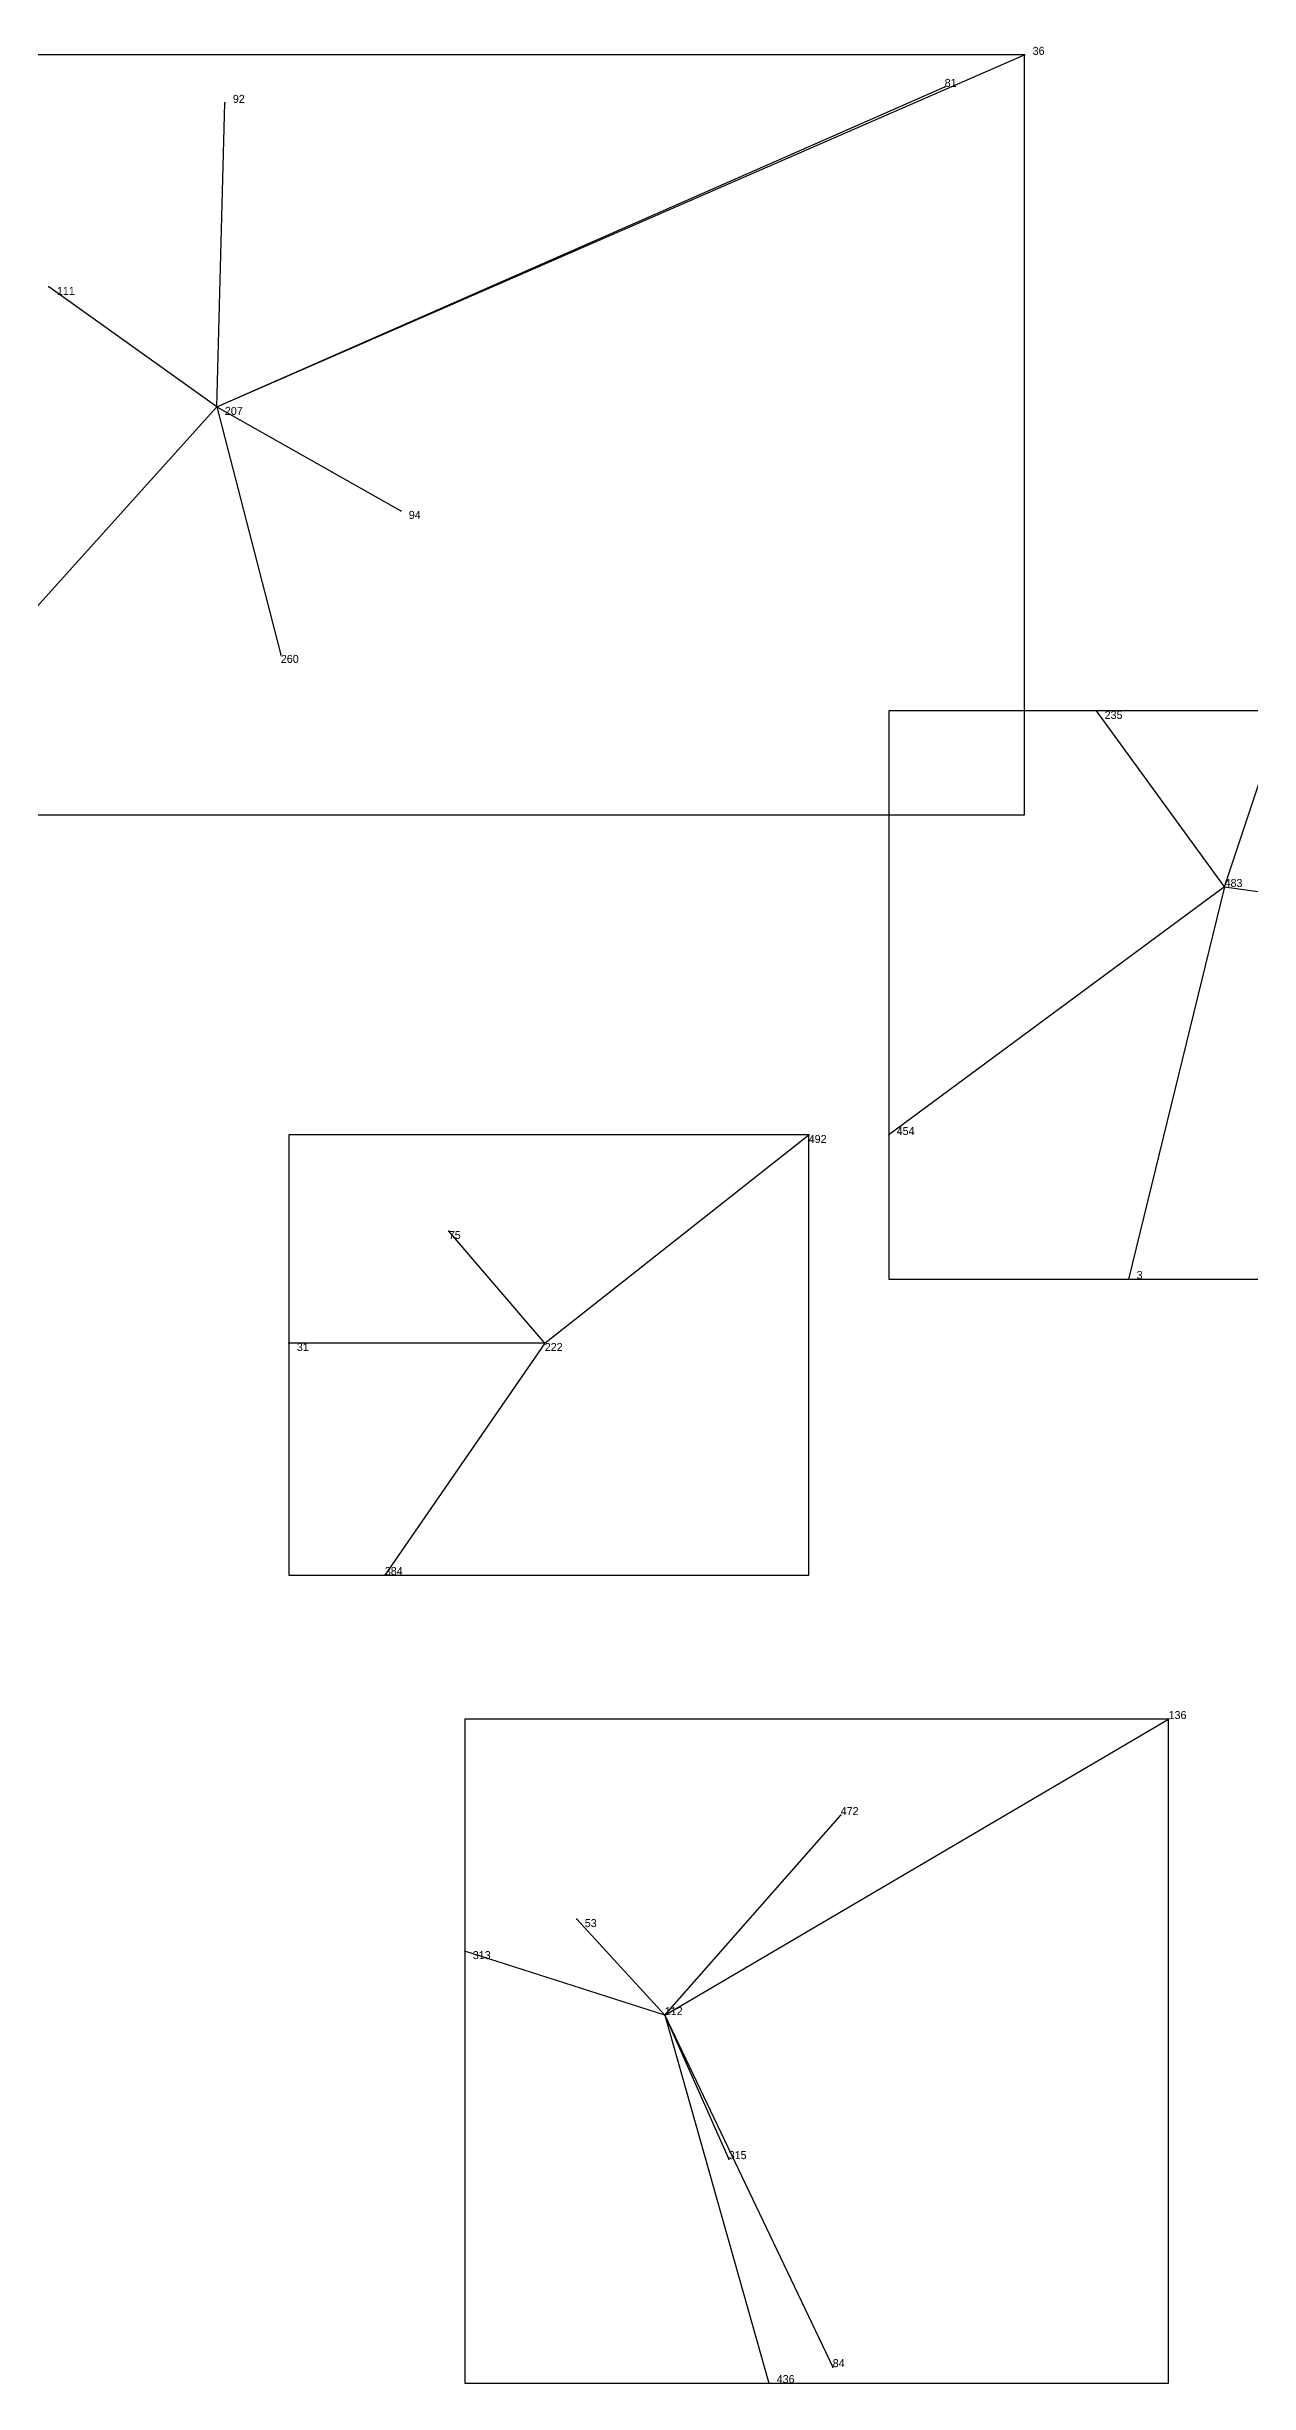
# Model space of a CAD drawing. Extents: x 0 to 1, y 0 to 1.
# Drawn here: x 0.6497 to 0.8001, y 0.7 to 0.992 of the extents above; entities that cross this region are included whole.
import ezdxf

# ---------------------------------------------------------------- set-up
doc = ezdxf.new("R2010")
doc.units = 0
for name, color, linetype in [('Clients', 3, 'CONTINUOUS'), ('Facilities', 3, 'CONTINUOUS'), ('Facilities_lines', 3, 'CONTINUOUS'), ('Min_max_boxes', 1, 'CONTINUOUS'), ('Normals', 1, 'CONTINUOUS'), ('Source_points', 5, 'CONTINUOUS'), ('Text', 3, 'CONTINUOUS')]:
    doc.layers.add(name, color=color, linetype=linetype)

msp = doc.modelspace()

# ---------------------------------------------------------------- linework, layer by layer
at = {"layer": 'Clients', "color": 5}
for p in [(0.772, 0.991), (0.672, 0.985), (0.762, 0.987), (0.65, 0.962), (0.694, 0.934), (0.679, 0.916), (0.781, 0.909), (0.745, 0.856), (0.755, 0.856), (0.7, 0.844), (0.785, 0.838), (0.68, 0.83), (0.692, 0.801), (0.79, 0.783), (0.749, 0.771), (0.716, 0.758), (0.702, 0.754), (0.735, 0.728), (0.748, 0.702), (0.74, 0.7)]:
    msp.add_point(p, dxfattribs=at)
at = {"layer": 'Facilities', "color": 3}
for p in [(0.671, 0.947), (0.797, 0.887), (0.712, 0.83), (0.727, 0.746)]:
    msp.add_point(p, dxfattribs=at)
at = {"layer": 'Facilities_lines', "color": 3}
for p, q in [((0.671, 0.947), (0.772, 0.991)), ((0.671, 0.947), (0.762, 0.987)), ((0.671, 0.947), (0.672, 0.985)), ((0.671, 0.947), (0.65, 0.962)), ((0.671, 0.947), (0.625, 0.896)), ((0.671, 0.947), (0.694, 0.934)), ((0.671, 0.947), (0.679, 0.916)), ((0.797, 0.887), (0.781, 0.909)), ((0.797, 0.887), (0.803, 0.905)), ((0.797, 0.887), (0.755, 0.856)), ((0.797, 0.887), (0.785, 0.838)), ((0.797, 0.887), (0.819, 0.884)), ((0.712, 0.83), (0.745, 0.856)), ((0.712, 0.83), (0.7, 0.844)), ((0.712, 0.83), (0.68, 0.83)), ((0.712, 0.83), (0.692, 0.801)), ((0.727, 0.746), (0.79, 0.783)), ((0.727, 0.746), (0.749, 0.771)), ((0.727, 0.746), (0.716, 0.758)), ((0.727, 0.746), (0.702, 0.754)), ((0.727, 0.746), (0.748, 0.702)), ((0.727, 0.746), (0.735, 0.728)), ((0.727, 0.746), (0.74, 0.7))]:
    msp.add_line(p, q, dxfattribs=at)
at = {"layer": 'Min_max_boxes', "color": 1}
for p, q in [((0.772, 0.991), (0.625, 0.991)), ((0.772, 0.991), (0.625, 0.991)), ((0.772, 0.896), (0.772, 0.991)), ((0.772, 0.896), (0.772, 0.991)), ((0.772, 0.991), (0.772, 0.991)), ((0.819, 0.909), (0.755, 0.909)), ((0.755, 0.909), (0.755, 0.838)), ((0.819, 0.909), (0.755, 0.909)), ((0.755, 0.909), (0.755, 0.838)), ((0.755, 0.909), (0.755, 0.909)), ((0.625, 0.896), (0.772, 0.896)), ((0.625, 0.896), (0.772, 0.896)), ((0.772, 0.896), (0.772, 0.896)), ((0.745, 0.856), (0.68, 0.856)), ((0.68, 0.856), (0.68, 0.801)), ((0.745, 0.856), (0.68, 0.856)), ((0.68, 0.856), (0.68, 0.801)), ((0.68, 0.856), (0.68, 0.856)), ((0.745, 0.801), (0.745, 0.856)), ((0.745, 0.801), (0.745, 0.856)), ((0.745, 0.856), (0.745, 0.856)), ((0.755, 0.838), (0.819, 0.838)), ((0.755, 0.838), (0.819, 0.838)), ((0.755, 0.838), (0.755, 0.838)), ((0.68, 0.801), (0.745, 0.801)), ((0.68, 0.801), (0.745, 0.801)), ((0.68, 0.801), (0.68, 0.801)), ((0.745, 0.801), (0.745, 0.801)), ((0.79, 0.783), (0.702, 0.783)), ((0.702, 0.783), (0.702, 0.7)), ((0.79, 0.783), (0.702, 0.783)), ((0.702, 0.783), (0.702, 0.7)), ((0.702, 0.783), (0.702, 0.783)), ((0.79, 0.7), (0.79, 0.783)), ((0.79, 0.7), (0.79, 0.783)), ((0.79, 0.783), (0.79, 0.783)), ((0.702, 0.7), (0.79, 0.7)), ((0.702, 0.7), (0.79, 0.7)), ((0.702, 0.7), (0.702, 0.7)), ((0.79, 0.7), (0.79, 0.7))]:
    msp.add_line(p, q, dxfattribs=at)
at = {"layer": 'Normals', "color": 1}
for p, q in [((0.772, 0.991), (0.772, 0.991, 0.1)), ((0.672, 0.985), (0.672, 0.985, 0.1)), ((0.762, 0.987), (0.762, 0.987, 0.1)), ((0.65, 0.962), (0.65, 0.962, 0.1)), ((0.671, 0.947), (0.671, 0.947, 0.1)), ((0.694, 0.934), (0.694, 0.934, 0.1)), ((0.679, 0.916), (0.679, 0.916, 0.1)), ((0.781, 0.909), (0.781, 0.909, 0.1)), ((0.797, 0.887), (0.797, 0.887, 0.1)), ((0.745, 0.856), (0.745, 0.856, 0.1)), ((0.755, 0.856), (0.755, 0.856, 0.1)), ((0.7, 0.844), (0.7, 0.844, 0.1)), ((0.785, 0.838), (0.785, 0.838, 0.1)), ((0.68, 0.83), (0.68, 0.83, 0.1)), ((0.712, 0.83), (0.712, 0.83, 0.1)), ((0.692, 0.801), (0.692, 0.801, 0.1)), ((0.79, 0.783), (0.79, 0.783, 0.1)), ((0.749, 0.771), (0.749, 0.771, 0.1)), ((0.716, 0.758), (0.716, 0.758, 0.1)), ((0.702, 0.754), (0.702, 0.754, 0.1)), ((0.727, 0.746), (0.727, 0.746, 0.1)), ((0.735, 0.728), (0.735, 0.728, 0.1)), ((0.748, 0.702), (0.748, 0.702, 0.1)), ((0.74, 0.7), (0.74, 0.7, 0.1))]:
    msp.add_line(p, q, dxfattribs=at)
at = {"layer": 'Source_points', "color": 5}
for p in [(0.772, 0.991), (0.672, 0.985), (0.762, 0.987), (0.65, 0.962), (0.671, 0.947), (0.694, 0.934), (0.679, 0.916), (0.781, 0.909), (0.797, 0.887), (0.745, 0.856), (0.755, 0.856), (0.7, 0.844), (0.785, 0.838), (0.68, 0.83), (0.712, 0.83), (0.692, 0.801), (0.79, 0.783), (0.749, 0.771), (0.716, 0.758), (0.702, 0.754), (0.727, 0.746), (0.735, 0.728), (0.748, 0.702), (0.74, 0.7)]:
    msp.add_point(p, dxfattribs=at)

# ---------------------------------------------------------------- texts
at = {"layer": 'Text', "color": 3}
for s, p in [('36', (0.773, 0.991)), ('81', (0.762, 0.987)), ('92', (0.673, 0.985)), ('111', (0.651, 0.961)), ('207', (0.672, 0.946)), ('94', (0.695, 0.933)), ('260', (0.679, 0.915)), ('235', (0.782, 0.908)), ('483', (0.797, 0.887)), ('492', (0.745, 0.855)), ('454', (0.756, 0.856)), ('75', (0.7, 0.843)), ('3', (0.786, 0.838)), ('31', (0.681, 0.829)), ('222', (0.712, 0.829)), ('384', (0.692, 0.801)), ('136', (0.79, 0.783)), ('472', (0.749, 0.771)), ('53', (0.717, 0.757)), ('313', (0.703, 0.753)), ('112', (0.727, 0.746)), ('315', (0.735, 0.728)), ('436', (0.741, 0.7)), ('84', (0.748, 0.702))]:
    msp.add_text(s, height=0.001, dxfattribs=at).set_placement(p)

doc.saveas('drawing.dxf')
